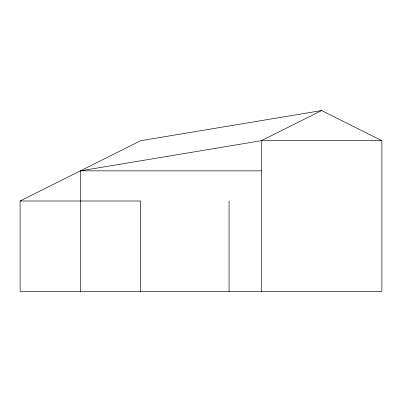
<?xml version="1.0" encoding="UTF-8"?>
<svg xmlns="http://www.w3.org/2000/svg" width="402" height="402" viewBox="0 0 402 402"><rect width="100%" height="100%" fill="white"/><g stroke="black" fill="none" stroke-linecap="round" stroke-linejoin="round"><path stroke-width="0.6" d="M20.1 201L140.7 140.7L321.6 110.55L381.9 140.7L381.9 291.45L20.1 291.45L20.1 201L140.7 201L140.7 291.45M321.6 110.55L261.3 140.7L80.4 170.85L80.4 291.45M381.9 140.7L261.3 140.7L261.3 291.45M80.4 170.85L261.3 170.85M229.065 201L229.065 291.45"/></g></svg>
